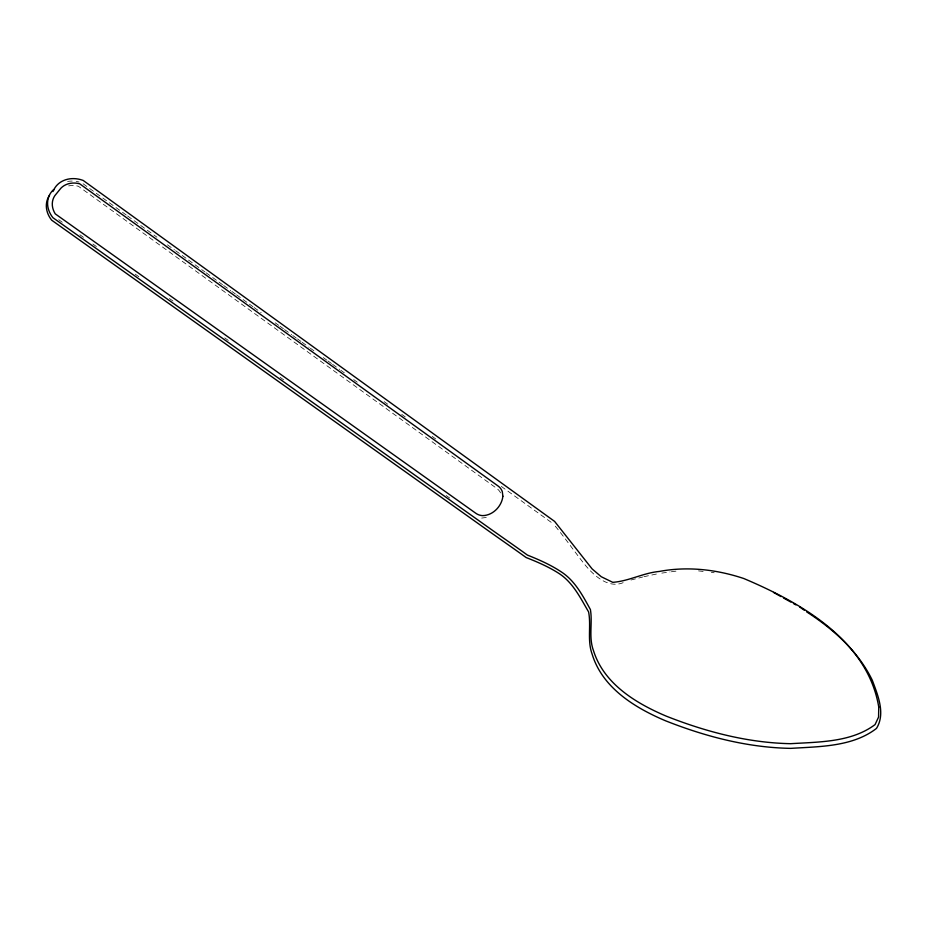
<?xml version="1.0" encoding="UTF-8"?>
<svg xmlns="http://www.w3.org/2000/svg" width="927" height="927" viewBox="0 0 927 927"><rect width="100%" height="100%" fill="white"/><g stroke="black" fill="none" stroke-linecap="round" stroke-linejoin="round"><path stroke-width="0.7" stroke-dasharray="4.63 3.48" d="M623.153 582.677C608.749 588.599 595.088 576.49 586.223 566.327C574.937 552.434 564.925 537.533 553.326 523.859M631.02 580.001L637.475 578.344M638.761 578.019L642.631 577.023M486.269 517.451L481.449 518.112A10.985 9.305 26.8 0 1 479.05 517.787M643.917 576.698L659.097 573.465M661.832 573.095L670.012 571.959M671.38 571.774L676.837 571.02M698.529 570.881L704.23 571.565M711.345 572.411L714.184 572.747M58.714 219.711L62.248 222.225M79.919 234.798L83.453 237.312M92.874 244.021L96.396 246.536M135.261 274.195L138.795 276.709M169.409 298.506L172.943 301.02M224.751 337.915L228.285 340.429M280.093 377.312L283.627 379.827M446.13 495.516L449.665 498.031M83.094 183.755L126.431 215.134M127.602 215.979L156.895 237.173M167.439 244.809L174.461 249.896M175.643 250.742L187.358 259.212M188.529 260.07L204.925 271.935M206.095 272.781L217.81 281.263M218.981 282.109L222.503 284.659M223.674 285.504L230.696 290.591M231.866 291.437L235.388 293.975M236.559 294.832L248.274 303.303M249.444 304.149L252.955 306.698M254.125 307.544L261.159 312.631M275.215 322.805L278.726 325.354M279.908 326.2L283.419 328.737M284.589 329.583L291.623 334.67M292.793 335.528L296.304 338.065M297.474 338.911L300.985 341.46M302.156 342.306L309.189 347.393M310.36 348.239L313.871 350.788M323.245 357.567L326.767 360.116M327.938 360.962L331.449 363.5M332.619 364.346L339.653 369.433M340.823 370.29L344.334 372.828M353.708 379.606L357.219 382.156M384.172 401.658L387.683 404.195M401.739 414.369L405.25 416.918M432.202 436.42L435.713 438.958M501.322 486.443L552.295 523.106M68.668 185.898A20.406 17.289 26.8 0 1 78.389 186.257L496.733 488.413A10.985 9.305 26.8 0 1 501.078 494.195M67.601 181.46A25.261 21.391 26.8 0 1 73.279 181.113M76.188 181.414A25.261 21.391 26.8 0 1 79.085 182.016"/><path stroke-width="1.39" d="M773.535 592.423L780.997 596.582M783.489 597.973L790.94 602.133M793.431 603.523L795.922 604.914M799.653 606.988L804.277 610.209M806.583 611.82C833.373 629.155 858.217 651.194 872.33 680.325C877.799 695.169 885.714 713.489 876.49 728.413C852.597 746.884 819.595 746.525 790.766 748.367C747.591 747.614 705.273 736.536 665.319 720.696C634.728 707.707 602.376 687.846 592.144 654.184C587.069 640.395 591.31 625.818 588.599 611.913C580.337 597.811 572.77 582.133 558.448 573.118C548.332 566.675 537.254 561.901 526.107 557.521C513.013 548.031 499.688 538.877 486.536 529.479L51.68 220.186A25.261 21.391 26.8 0 1 49.479 195.377M52.909 191.576A25.261 21.391 26.8 0 1 54.253 189.421M878.75 707.046L878.564 717.104L875.065 724.59C851.345 742.376 819.004 741.936 790.638 743.686C747.822 742.84 705.876 731.809 666.223 716.131C635.992 703.315 603.883 683.917 593.512 650.719C588.448 637.312 592.724 623.164 590.406 609.56C582.677 595.482 574.821 580.464 560.835 571.6C550.429 564.717 538.946 559.699 527.405 555.076C514.3 545.574 500.951 536.409 487.776 526.988L52.932 217.706A25.261 21.391 26.8 0 1 54.16 189.096A25.261 21.391 26.8 0 1 80.336 179.537L83.175 180.429L554.624 521.414L592.144 568.946L601.287 576.745L612.759 582.33C628.668 581.241 643.245 572.932 659.294 571.449C687.533 566.13 716.698 569.479 743.813 578.529C800.777 602.585 867.637 640.418 878.75 707.046M502.874 496.258C501.82 506.212 492.944 515.47 482.7 515.621A10.985 9.305 26.8 0 1 475.644 513.152L55.261 213.87A20.429 17.312 26.8 0 1 54.82 195.69L60.892 188.204A20.406 17.289 26.8 0 1 79.641 183.778L497.973 485.933A10.985 9.305 26.8 0 1 502.318 491.716L502.874 496.258"/></g></svg>
